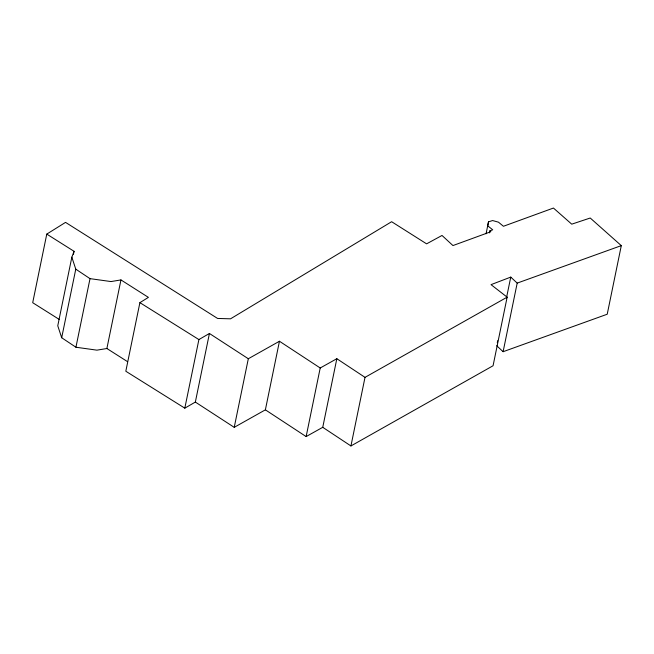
<?xml version="1.0" encoding="UTF-8"?>
<svg xmlns="http://www.w3.org/2000/svg" width="654" height="654" viewBox="0 0 654 654"><rect width="100%" height="100%" fill="white"/><g stroke="black" fill="none" stroke-linecap="round" stroke-linejoin="round"><path stroke-width="0.98" d="M496.672 345.696L503.114 351.705L607.223 314.222L621.3 245.626L590.235 218.019L571.735 224.167L553.447 208.046L503.433 226.276L498.471 222.18L492.593 220.545L488.505 221.853L487.704 225.802L492.715 229.807L489.821 230.903L489.413 232.889M489.821 230.903L490.86 231.712L452.952 245.561L442.014 235.456L426.596 243.844L391.632 221.714L230.543 318.817L217.594 318.449L65.539 222.376L46.777 234.107L32.7 302.704L59.13 319.356M46.777 234.107L74.057 251.308L71.842 257.194L57.765 325.79L61.689 337.742L75.929 347.233L96.931 350.16L106.88 348.508L127.465 361.605M73.444 254.283L74.057 251.308M61.689 337.742L75.774 269.154L71.842 257.194M75.929 347.233L90.015 278.645L75.774 269.154M106.88 348.508L120.957 279.92L148.409 297.382L139.899 302.647L125.813 371.243L184.812 408.161L195.35 402.071L209.427 333.475L248.316 358.744L279.454 341.249L320.215 367.989L336.835 358.711L365.014 377.358L507.144 297.161L491.031 284.645L510.758 277.1L517.191 283.108L503.114 351.705M184.812 408.161L198.898 339.573L209.427 333.475M195.35 402.071L234.23 427.34L248.316 358.744M234.23 427.34L265.377 409.837L279.454 341.249M265.377 409.837L306.137 436.578L320.215 367.989M306.137 436.578L322.749 427.307L336.835 358.711M322.749 427.307L350.936 445.954L365.014 377.358M486.053 233.789L488.505 221.853M497.285 342.712L497.694 340.726M506.466 297.979L510.758 277.1M507.144 297.161L493.067 365.749L350.936 445.954M517.191 283.108L621.3 245.626M120.957 279.92L111.008 281.563L90.015 278.645M139.899 302.647L198.898 339.573"/></g></svg>
